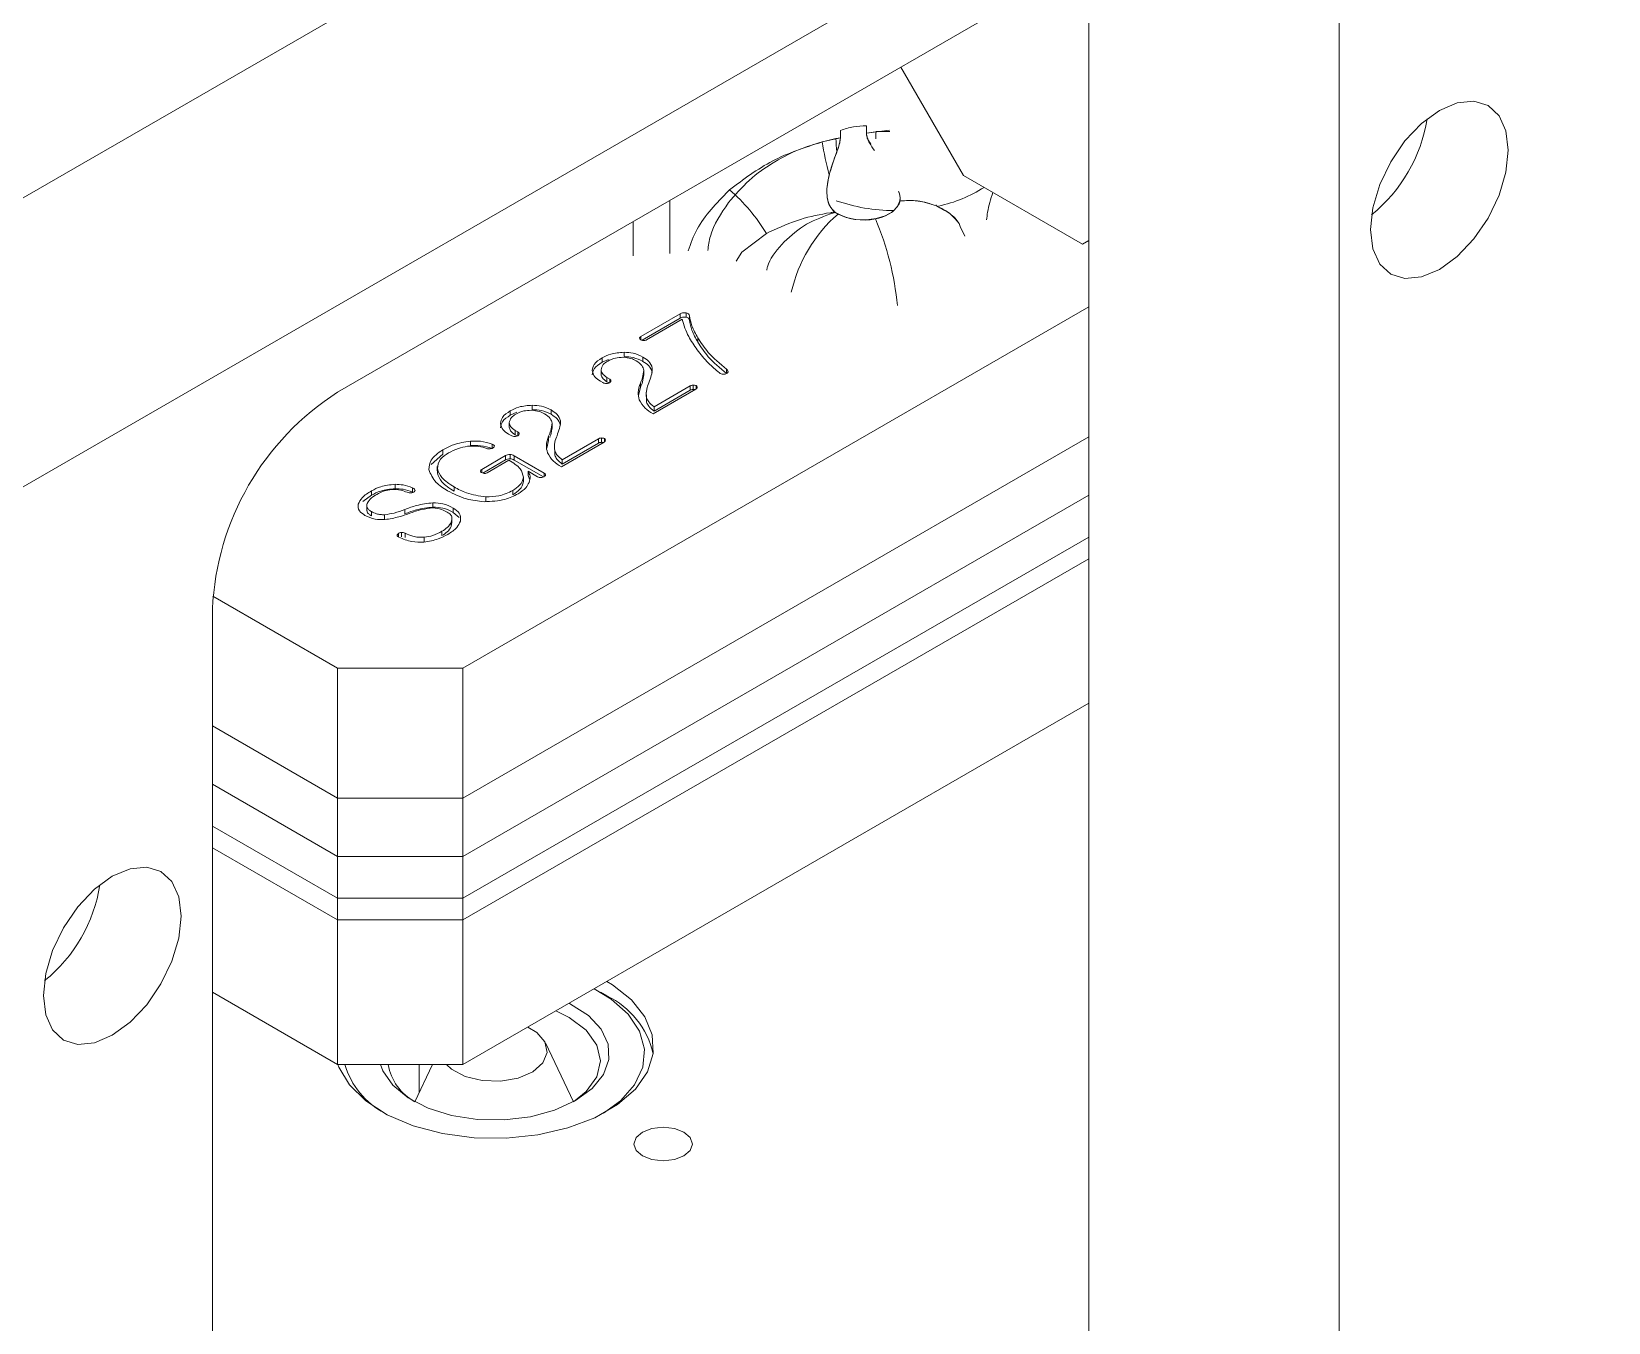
# Model space of a CAD drawing. Header units: millimetres. Extents: x 169 to 14583, y -399 to 10804.
# Drawn here: x 3644.2 to 3733.3, y 7692.8 to 7765.7 of the extents above; entities that cross this region are included whole.
import ezdxf

# ---------------------------------------------------------------- set-up
doc = ezdxf.new("R2010")
doc.units = ezdxf.units.MM
doc.header["$LTSCALE"] = 35

msp = doc.modelspace()

# ---------------------------------------------------------------- linework, layer by layer
at = {"color": 7, "linetype": 'Continuous', "lineweight": 18}
for p, q in [((3719.135, 7799.826), (3643.474, 7756.148)), ((3733.28, 7791.661), (3643.474, 7739.817)), ((3711.003, 7773.897), (3661.506, 7745.322)), ((3703.932, 7753.89), (3703.932, 7769.815)), ((3703.932, 7661.212), (3703.932, 7769.815)), ((3718.074, 7653.048), (3718.074, 7769.813)), ((3693.323, 7763.69), (3696.861, 7757.563)), ((3689.899, 7759.696), (3689.899, 7760.109)), ((3689.899, 7760.109), (3689.899, 7759.697)), ((3691.373, 7760.373), (3691.373, 7759.959)), ((3691.373, 7760.373), (3691.373, 7759.961)), ((3692.673, 7760.116), (3691.373, 7759.959)), ((3689.899, 7759.696), (3688.871, 7759.465)), ((3689.565, 7759.63), (3689.643, 7759.647)), ((3689.643, 7759.647), (3689.899, 7759.697)), ((3691.373, 7759.961), (3691.877, 7760.038)), ((3691.877, 7760.038), (3691.917, 7760.043)), ((3691.917, 7760.043), (3692.688, 7760.053)), ((3689.221, 7757.389), (3689.27, 7757.605)), ((3696.861, 7757.563), (3703.578, 7753.685)), ((3683.583, 7756.7), (3683.641, 7756.751)), ((3689.137, 7756.651), (3689.137, 7756.639)), ((3680.276, 7756.158), (3680.276, 7753.153)), ((3693.271, 7756.252), (3693.271, 7756.265)), ((3695.332, 7755.84), (3695.3, 7755.911)), ((3678.201, 7754.961), (3678.201, 7753.016)), ((3689.627, 7755.474), (3689.333, 7755.393)), ((3689.768, 7755.386), (3689.594, 7755.499)), ((3685.718, 7754.289), (3684.329, 7753.226)), ((3685.718, 7754.289), (3685.901, 7754.387)), ((3696.934, 7754.136), (3696.68, 7754.637)), ((3696.753, 7754.47), (3696.689, 7754.628)), ((3703.578, 7753.685), (3703.932, 7753.89)), ((3703.932, 7753.889), (3703.578, 7753.685)), ((3684.329, 7753.226), (3684.006, 7752.73)), ((3668.577, 7729.735), (3703.932, 7750.145)), ((3680.86, 7749.751), (3678.633, 7748.466)), ((3680.86, 7749.506), (3678.697, 7748.258)), ((3678.952, 7748.284), (3680.961, 7749.444)), ((3680.86, 7749.506), (3680.86, 7749.751)), ((3681.185, 7749.558), (3681.185, 7749.803)), ((3681.373, 7749.394), (3681.373, 7749.639)), ((3678.633, 7748.285), (3678.633, 7748.466)), ((3681.855, 7748.142), (3681.855, 7748.387)), ((3676.438, 7747.015), (3676.438, 7747.26)), ((3676.81, 7747.176), (3676.438, 7747.015)), ((3677.681, 7747.33), (3677.681, 7747.575)), ((3678.742, 7747.062), (3678.742, 7747.307)), ((3676.342, 7745.945), (3676.483, 7745.864)), ((3676.384, 7746.339), (3676.384, 7746.584)), ((3676.872, 7746.066), (3676.716, 7746.157)), ((3676.716, 7745.912), (3676.716, 7746.157)), ((3676.833, 7745.844), (3676.716, 7745.912)), ((3676.872, 7745.865), (3676.872, 7746.066)), ((3678.603, 7745.579), (3678.603, 7745.824)), ((3678.797, 7746.257), (3678.797, 7746.502)), ((3679.078, 7745.854), (3679.11, 7745.962)), ((3683.473, 7746.378), (3683.473, 7746.622)), ((3678.603, 7745.579), (3678.497, 7745.149)), ((3678.929, 7745.319), (3678.929, 7745.074)), ((3678.946, 7744.763), (3678.946, 7745.008)), ((3679.322, 7744.103), (3681.735, 7745.496)), ((3681.418, 7745.679), (3679.375, 7744.499)), ((3681.418, 7745.434), (3679.375, 7744.254)), ((3681.418, 7745.434), (3681.418, 7745.679)), ((3681.588, 7745.479), (3681.588, 7745.724)), ((3681.754, 7745.512), (3681.754, 7745.69)), ((3671.257, 7744.024), (3671.257, 7744.269)), ((3671.629, 7744.185), (3671.257, 7744.024)), ((3672.499, 7744.339), (3672.499, 7744.584)), ((3673.56, 7744.071), (3673.56, 7744.316)), ((3679.375, 7744.254), (3679.375, 7744.499)), ((3671.202, 7743.348), (3671.202, 7743.593)), ((3671.691, 7743.075), (3671.534, 7743.165)), ((3671.534, 7742.92), (3671.534, 7743.165)), ((3673.615, 7743.266), (3673.615, 7743.511)), ((3668.577, 7722.386), (3703.932, 7742.796)), ((3669, 7742.313), (3669, 7742.558)), ((3670.235, 7742.144), (3670.235, 7742.389)), ((3671.161, 7742.954), (3671.302, 7742.873)), ((3671.652, 7742.853), (3671.534, 7742.92)), ((3671.691, 7742.874), (3671.691, 7743.075)), ((3673.421, 7742.588), (3673.316, 7742.158)), ((3673.421, 7742.588), (3673.421, 7742.833)), ((3673.748, 7742.328), (3673.748, 7742.083)), ((3673.896, 7742.863), (3673.929, 7742.971)), ((3674.141, 7741.111), (3676.554, 7742.504)), ((3676.237, 7742.688), (3674.194, 7741.508)), ((3676.237, 7742.443), (3674.194, 7741.263)), ((3676.237, 7742.443), (3676.237, 7742.688)), ((3676.407, 7742.488), (3676.407, 7742.733)), ((3676.573, 7742.521), (3676.573, 7742.698)), ((3667.441, 7741.821), (3666.787, 7741.24)), ((3667.441, 7741.821), (3667.441, 7742.066)), ((3670.994, 7741.737), (3669.646, 7740.958)), ((3670.994, 7741.492), (3669.708, 7740.749)), ((3669.959, 7740.773), (3671.18, 7741.478)), ((3670.994, 7741.492), (3670.994, 7741.737)), ((3671.256, 7741.555), (3671.256, 7741.8)), ((3673.173, 7740.754), (3671.484, 7741.729)), ((3671.484, 7741.484), (3671.484, 7741.729)), ((3673.132, 7740.533), (3671.484, 7741.484)), ((3673.764, 7741.772), (3673.764, 7742.017)), ((3674.194, 7741.263), (3674.194, 7741.508)), ((3667.133, 7741.123), (3667.133, 7740.878)), ((3667.136, 7740.748), (3667.136, 7740.993)), ((3667.136, 7740.748), (3667.178, 7740.873)), ((3669.646, 7740.776), (3669.646, 7740.958)), ((3672.001, 7740.269), (3672.001, 7740.514)), ((3672.264, 7740.852), (3672.799, 7740.543)), ((3672.264, 7740.607), (3672.264, 7740.852)), ((3672.343, 7740.402), (3672.264, 7740.607)), ((3673.173, 7740.556), (3673.173, 7740.754)), ((3663.42, 7739.5), (3663.42, 7739.745)), ((3664.747, 7739.874), (3664.747, 7740.119)), ((3665.733, 7739.677), (3665.733, 7739.922)), ((3665.763, 7739.66), (3665.733, 7739.677)), ((3665.871, 7739.756), (3665.871, 7739.802)), ((3668.087, 7739.722), (3668.087, 7739.967)), ((3671.396, 7739.526), (3671.396, 7739.771)), ((3663.42, 7739.5), (3662.936, 7739.146)), ((3663.152, 7738.867), (3663.152, 7738.622)), ((3665.309, 7738.454), (3665.309, 7738.699)), ((3666.889, 7738.829), (3666.889, 7739.074)), ((3668.033, 7738.532), (3668.033, 7738.777)), ((3668.577, 7719.096), (3703.932, 7739.506)), ((3669.87, 7739.164), (3669.87, 7739.409)), ((3663.41, 7738.332), (3663.41, 7738.577)), ((3664.157, 7738.155), (3664.157, 7738.4)), ((3667.92, 7737.733), (3667.92, 7737.978)), ((3667.954, 7737.968), (3667.92, 7737.733)), ((3667.964, 7737.967), (3667.964, 7738.212)), ((3668.371, 7738.239), (3668.033, 7738.532)), ((3664.934, 7737.149), (3664.934, 7737.34)), ((3665.104, 7737.149), (3665.104, 7737.394)), ((3665.321, 7737.106), (3665.321, 7737.351)), ((3666.391, 7736.881), (3666.391, 7737.126)), ((3667.398, 7737.218), (3667.398, 7737.463)), ((3668.577, 7716.728), (3703.932, 7737.138)), ((3668.577, 7715.503), (3703.932, 7735.913)), ((3654.461, 7733.802), (3661.506, 7729.735)), ((3654.435, 7733.075), (3654.435, 7616.31)), ((3661.506, 7729.735), (3668.577, 7729.735)), ((3661.506, 7707.337), (3661.506, 7729.735)), ((3668.577, 7729.735), (3668.577, 7707.337)), ((3668.577, 7707.337), (3703.932, 7727.748)), ((3654.435, 7726.468), (3661.506, 7722.386)), ((3654.435, 7723.178), (3661.506, 7719.096)), ((3661.506, 7722.386), (3668.577, 7722.386)), ((3661.506, 7707.337), (3661.506, 7722.386)), ((3668.577, 7722.386), (3668.577, 7707.337)), ((3654.435, 7720.81), (3661.506, 7716.728)), ((3654.435, 7719.585), (3661.506, 7715.503)), ((3668.577, 7719.096), (3661.506, 7719.096)), ((3661.506, 7719.096), (3661.506, 7707.337)), ((3668.577, 7707.337), (3668.577, 7719.096)), ((3661.506, 7716.728), (3668.577, 7716.728)), ((3661.506, 7707.337), (3661.506, 7716.728)), ((3668.577, 7716.728), (3668.577, 7707.337)), ((3661.506, 7715.503), (3661.506, 7707.337)), ((3668.577, 7715.503), (3661.506, 7715.503)), ((3668.577, 7707.337), (3668.577, 7715.503)), ((3654.435, 7711.419), (3661.506, 7707.337)), ((3676.709, 7711.215), (3676.356, 7711.419)), ((3676.709, 7711.215), (3676.356, 7711.419)), ((3676.709, 7711.215), (3676.356, 7711.419)), ((3674.825, 7705.238), (3673.237, 7708.572)), ((3668.577, 7707.337), (3661.506, 7707.337)), ((3666.864, 7707.337), (3665.864, 7705.238)), ((3666.102, 7707.337), (3666.102, 7705.738))]:
    msp.add_line(p, q, dxfattribs=at)
at = {"color": 7, "linetype": 'Continuous', "lineweight": 18, "flags": 128}
for points in [[(3719.842, 7754.503), (3719.974, 7753.417), (3720.363, 7752.558), (3720.981, 7751.985), (3721.786, 7751.736), (3722.724, 7751.829), (3723.731, 7752.257), (3724.738, 7752.991), (3725.676, 7753.981), (3726.481, 7755.16), (3727.099, 7756.447), (3727.488, 7757.754), (3727.62, 7758.993), (3727.488, 7760.079), (3727.099, 7760.938), (3726.481, 7761.511), (3725.676, 7761.76), (3724.738, 7761.667), (3723.731, 7761.239), (3722.724, 7760.505), (3721.786, 7759.515), (3720.981, 7758.336), (3720.363, 7757.049), (3719.974, 7755.742), (3719.842, 7754.503)], [(3693.261, 7756.126), (3693.124, 7755.803), (3692.837, 7755.514), (3692.424, 7755.282), (3691.916, 7755.125), (3691.352, 7755.055), (3690.777, 7755.077), (3690.235, 7755.191), (3689.768, 7755.386)], [(3644.889, 7711.233), (3645.021, 7710.148), (3645.41, 7709.289), (3646.028, 7708.715), (3646.833, 7708.467), (3647.771, 7708.56), (3648.778, 7708.988), (3649.784, 7709.722), (3650.722, 7710.712), (3651.528, 7711.891), (3652.146, 7713.177), (3652.534, 7714.485), (3652.667, 7715.724), (3652.534, 7716.81), (3652.146, 7717.668), (3651.528, 7718.242), (3650.722, 7718.49), (3649.784, 7718.398), (3648.778, 7717.97), (3647.771, 7717.235), (3646.833, 7716.245), (3646.028, 7715.067), (3645.41, 7713.78), (3645.021, 7712.472), (3644.889, 7711.233)], [(3661.52, 7707.337), (3661.577, 7707.183), (3662.166, 7706.189), (3663.09, 7705.283), (3664.311, 7704.503), (3665.779, 7703.88), (3667.433, 7703.442), (3669.207, 7703.204), (3671.028, 7703.177), (3672.82, 7703.363), (3674.511, 7703.753), (3676.032, 7704.331), (3677.32, 7705.075), (3678.322, 7705.952), (3678.997, 7706.929), (3679.318, 7707.963), (3679.272, 7709.014), (3678.861, 7710.038), (3678.1, 7710.994), (3677.023, 7711.841), (3676.708, 7712.032)], [(3661.52, 7707.337), (3661.577, 7707.183), (3662.166, 7706.189), (3663.09, 7705.283), (3664.311, 7704.503), (3665.779, 7703.88), (3667.433, 7703.442), (3669.207, 7703.204), (3671.028, 7703.177), (3672.82, 7703.363), (3674.511, 7703.753), (3676.032, 7704.331), (3677.32, 7705.075), (3678.322, 7705.952), (3678.997, 7706.929), (3679.318, 7707.963), (3679.272, 7709.014), (3678.861, 7710.038), (3678.1, 7710.994), (3677.023, 7711.841), (3676.708, 7712.032)], [(3661.52, 7707.337), (3661.577, 7707.183), (3662.166, 7706.189), (3663.09, 7705.283), (3664.311, 7704.503), (3665.779, 7703.88), (3667.433, 7703.442), (3669.207, 7703.204), (3671.028, 7703.177), (3672.82, 7703.363), (3674.511, 7703.753), (3676.032, 7704.331), (3677.32, 7705.075), (3678.322, 7705.952), (3678.997, 7706.929), (3679.318, 7707.963), (3679.272, 7709.014), (3678.861, 7710.038), (3678.1, 7710.994), (3677.023, 7711.841), (3676.708, 7712.032)], [(3676.528, 7704.583), (3677.473, 7705.277), (3678.28, 7706.191), (3678.74, 7707.182), (3678.833, 7708.206), (3678.555, 7709.22), (3677.918, 7710.177), (3676.95, 7711.038), (3675.991, 7711.617)], [(3676.528, 7704.583), (3677.473, 7705.277), (3678.28, 7706.191), (3678.74, 7707.182), (3678.833, 7708.206), (3678.555, 7709.22), (3677.918, 7710.177), (3676.95, 7711.038), (3675.991, 7711.617)], [(3676.528, 7704.583), (3677.473, 7705.277), (3678.28, 7706.191), (3678.74, 7707.182), (3678.833, 7708.206), (3678.555, 7709.22), (3677.918, 7710.177), (3676.95, 7711.038), (3675.991, 7711.617)], [(3674.941, 7705.296), (3675.877, 7705.98), (3676.514, 7706.769), (3676.82, 7707.623), (3676.776, 7708.493), (3676.385, 7709.335), (3675.669, 7710.102), (3674.666, 7710.753), (3674.573, 7710.799), (3674.666, 7710.753), (3675.669, 7710.102), (3676.385, 7709.335), (3676.776, 7708.493), (3676.82, 7707.623), (3676.514, 7706.769), (3675.877, 7705.98), (3674.941, 7705.296), (3673.757, 7704.756), (3672.389, 7704.388), (3670.911, 7704.212), (3669.402, 7704.237), (3667.945, 7704.462), (3666.616, 7704.876), (3665.489, 7705.455), (3664.623, 7706.169), (3664.066, 7706.978), (3663.932, 7707.337)], [(3674.825, 7705.238), (3675.541, 7705.809), (3676.14, 7706.645), (3676.344, 7707.541), (3676.14, 7708.438), (3675.541, 7709.273), (3674.587, 7709.991), (3673.82, 7710.365)], [(3674.825, 7705.238), (3675.541, 7705.809), (3676.14, 7706.645), (3676.344, 7707.541), (3676.14, 7708.438), (3675.541, 7709.273), (3674.587, 7709.991), (3673.82, 7710.365)], [(3674.825, 7705.238), (3675.541, 7705.809), (3676.14, 7706.645), (3676.344, 7707.541), (3676.14, 7708.438), (3675.541, 7709.273), (3674.587, 7709.991), (3673.82, 7710.365)], [(3674.573, 7710.799), (3674.666, 7710.753), (3675.669, 7710.102), (3676.385, 7709.335), (3676.776, 7708.493), (3676.82, 7707.623), (3676.514, 7706.769), (3675.877, 7705.98), (3674.941, 7705.296)], [(3667.662, 7707.337), (3667.943, 7707.075), (3668.702, 7706.664), (3669.66, 7706.427), (3670.7, 7706.393), (3671.697, 7706.567), (3672.532, 7706.928), (3673.102, 7707.431), (3673.34, 7708.017), (3673.216, 7708.614), (3672.746, 7709.151), (3672.243, 7709.454)], [(3674.941, 7705.296), (3673.757, 7704.756), (3672.389, 7704.388), (3670.911, 7704.212), (3669.402, 7704.237), (3667.945, 7704.462), (3666.616, 7704.876), (3665.489, 7705.455), (3664.623, 7706.169), (3664.066, 7706.978), (3663.932, 7707.337)], [(3674.941, 7705.296), (3673.757, 7704.756), (3672.389, 7704.388), (3670.911, 7704.212), (3669.402, 7704.237), (3667.945, 7704.462), (3666.616, 7704.876), (3665.489, 7705.455), (3664.623, 7706.169), (3664.066, 7706.978), (3663.932, 7707.337)], [(3681.057, 7702.174), (3680.522, 7701.967), (3679.89, 7701.895), (3679.259, 7701.967), (3678.724, 7702.174), (3678.366, 7702.483), (3678.24, 7702.847), (3678.366, 7703.212), (3678.724, 7703.521), (3679.259, 7703.727), (3679.89, 7703.8), (3680.522, 7703.727), (3681.057, 7703.521), (3681.415, 7703.212), (3681.54, 7702.847), (3681.415, 7702.483), (3681.057, 7702.174)], [(3681.057, 7702.174), (3680.522, 7701.967), (3679.89, 7701.895), (3679.259, 7701.967), (3678.724, 7702.174), (3678.366, 7702.483), (3678.24, 7702.847), (3678.366, 7703.212), (3678.724, 7703.521), (3679.259, 7703.727), (3679.89, 7703.8), (3680.522, 7703.727), (3681.057, 7703.521), (3681.415, 7703.212), (3681.54, 7702.847), (3681.415, 7702.483), (3681.057, 7702.174)], [(3681.057, 7702.174), (3680.522, 7701.967), (3679.89, 7701.895), (3679.259, 7701.967), (3678.724, 7702.174), (3678.366, 7702.483), (3678.24, 7702.847), (3678.366, 7703.212), (3678.724, 7703.521), (3679.259, 7703.727), (3679.89, 7703.8), (3680.522, 7703.727), (3681.057, 7703.521), (3681.415, 7703.212), (3681.54, 7702.847), (3681.415, 7702.483), (3681.057, 7702.174)]]:
    msp.add_lwpolyline(points, dxfattribs=at)
at = {"color": 7, "linetype": 'Continuous', "lineweight": 18}
for centre, radius, start, end in [((3714.439, 7762.112), 8.698, 308.93752, 351.06786), ((3705.692, 7762.099), 17.026, 188.89782, 195.30312), ((3699.566, 7760.149), 9.935, 182.89608, 187.13646), ((3698.499, 7759.539), 6.601, 175.61314, 179.10896), ((3676.91, 7748.964), 10.293, 31.15569, 49.16058), ((3693.881, 7763.306), 7.631, 281.84078, 302.83655), ((3692.987, 7765.752), 10.172, 250.91088, 269.62999), ((3691.67, 7756.939), 1.834, 276.53926, 325.83086), ((3692.504, 7756.261), 0.769, 332.76553, 349.9139), ((3695.193, 7749.146), 8.269, 130.99994, 167.222), ((3691.206, 7758.156), 3.113, 239.53039, 282.49413), ((3676.521, 7748.623), 16.674, 5.46168, 22.92062), ((3669.787, 7732.376), 15.368, 122.60548, 177.39452), ((3639.486, 7718.843), 8.698, 308.93752, 351.06786), ((3674.686, 7706.925), 4.743, 12.47418, 64.74263), ((3666.362, 7708.677), 4.648, 196.74762, 241.74376), ((3667.305, 7707.865), 2.997, 190.14568, 241.25812)]:
    msp.add_arc(centre, radius, start, end, dxfattribs=at)
for points, knots in [([(3689.899, 7760.109), (3690.145, 7760.188), (3690.638, 7760.346), (3691.128, 7760.364), (3691.373, 7760.373)], [0, 0, 0, 0, 0.500011, 1, 1, 1, 1]), ([(3683.582, 7756.032), (3683.952, 7756.465), (3684.693, 7757.33), (3686.157, 7758.372), (3687.805, 7759.186), (3688.971, 7759.481), (3689.565, 7759.631)], [0, 0, 0, 0, 0.250323, 0.500486, 0.745558, 1, 1, 1, 1]), ([(3688.871, 7759.465), (3687.912, 7759.153), (3685.996, 7758.529), (3684.425, 7757.343), (3683.641, 7756.751)], [0, 0, 0, 0, 0.500731, 1, 1, 1, 1]), ([(3689.27, 7757.605), (3689.38, 7757.97), (3689.545, 7758.516), (3689.833, 7759.211), (3689.877, 7759.536), (3689.899, 7759.696)], [0, 0, 0, 0, 0.504189, 0.755917, 1, 1, 1, 1]), ([(3689.899, 7759.697), (3689.885, 7759.572), (3689.858, 7759.319), (3689.758, 7759.05), (3689.707, 7758.914)], [0, 0, 0, 0, 0.4970956, 1, 1, 1, 1]), ([(3691.373, 7759.961), (3691.383, 7759.866), (3691.405, 7759.677), (3691.566, 7759.348), (3691.729, 7759.114), (3691.83, 7758.968)], [0, 0, 0, 0, 0.273998, 0.549705, 1, 1, 1, 1]), ([(3691.373, 7759.959), (3691.379, 7759.882), (3691.395, 7759.673), (3691.527, 7759.475), (3691.611, 7759.351)], [0, 0, 0, 0, 0.368748, 1, 1, 1, 1]), ([(3689.707, 7758.914), (3689.599, 7758.629), (3689.369, 7758.023), (3689.164, 7757.217), (3689.124, 7756.569), (3689.178, 7756.122), (3689.33, 7755.73), (3689.528, 7755.559), (3689.627, 7755.474)], [0, 0, 0, 0, 0.234232, 0.497412, 0.625935, 0.747013, 0.872428, 1, 1, 1, 1]), ([(3689.594, 7755.499), (3689.487, 7755.604), (3689.273, 7755.813), (3689.143, 7756.288), (3689.124, 7756.822), (3689.187, 7757.192), (3689.221, 7757.389)], [0, 0, 0, 0, 0.249248, 0.498564, 0.733404, 1, 1, 1, 1]), ([(3681.302, 7753.306), (3681.449, 7753.72), (3681.886, 7754.957), (3682.905, 7756.004), (3683.583, 7756.7)], [0, 0, 0, 0, 0.334396, 1, 1, 1, 1]), ([(3693.179, 7756.679), (3693.2, 7756.624), (3693.284, 7756.408), (3693.271, 7756.247), (3693.261, 7756.126)], [0, 0, 0, 0, 0.250691, 1, 1, 1, 1]), ([(3693.19, 7756.671), (3693.219, 7756.576), (3693.281, 7756.371), (3693.268, 7756.211), (3693.261, 7756.126)], [0, 0, 0, 0, 0.465019, 1, 1, 1, 1]), ([(3698.161, 7755.05), (3698.175, 7755.198), (3698.218, 7755.684), (3698.393, 7756.23), (3698.514, 7756.609)], [0, 0, 0, 0, 0.304196, 1, 1, 1, 1]), ([(3682.41, 7753.33), (3682.445, 7753.602), (3682.566, 7754.543), (3683.16, 7755.414), (3683.582, 7756.032)], [0, 0, 0, 0, 0.2894498, 1, 1, 1, 1]), ([(3693.261, 7756.126), (3693.597, 7756.143), (3694.34, 7756.183), (3694.981, 7755.961), (3695.332, 7755.84)], [0, 0, 0, 0, 0.4520567, 1, 1, 1, 1]), ([(3695.332, 7755.84), (3694.992, 7755.958), (3694.353, 7756.181), (3693.609, 7756.144), (3693.261, 7756.126)], [0, 0, 0, 0, 0.530955, 1, 1, 1, 1]), ([(3696.689, 7754.628), (3696.661, 7754.701), (3696.542, 7755.022), (3696.115, 7755.431), (3695.593, 7755.703), (3695.332, 7755.84)], [0, 0, 0, 0, 0.129106, 0.563495, 1, 1, 1, 1]), ([(3696.574, 7754.886), (3696.419, 7755.077), (3696.109, 7755.459), (3695.591, 7755.713), (3695.332, 7755.84)], [0, 0, 0, 0, 0.500753, 1, 1, 1, 1]), ([(3685.901, 7754.387), (3686.473, 7754.64), (3687.553, 7755.116), (3688.826, 7755.384), (3689.477, 7755.483), (3689.563, 7755.495), (3689.586, 7755.498), (3689.593, 7755.499), (3689.594, 7755.499)], [0, 0, 0, 0, 0.495277, 0.934002, 0.982068, 0.994801, 0.999406, 1, 1, 1, 1]), ([(3689.332, 7755.393), (3688.804, 7755.191), (3687.749, 7754.786), (3686.975, 7754.042), (3686.588, 7753.671)], [0, 0, 0, 0, 0.500686, 1, 1, 1, 1]), ([(3686.588, 7753.671), (3686.242, 7753.263), (3685.85, 7752.801), (3685.755, 7752.281), (3685.744, 7752.219)], [0, 0, 0, 0, 0.8810091, 1, 1, 1, 1]), ([(3681.185, 7749.803), (3681.153, 7749.808), (3681.088, 7749.818), (3680.967, 7749.803), (3680.9, 7749.771), (3680.86, 7749.751)], [0, 0, 0, 0, 0.280148, 0.561193, 1, 1, 1, 1]), ([(3681.185, 7749.558), (3681.153, 7749.563), (3681.088, 7749.573), (3680.967, 7749.558), (3680.9, 7749.526), (3680.86, 7749.506)], [0, 0, 0, 0, 0.280148, 0.561193, 1, 1, 1, 1]), ([(3680.961, 7749.444), (3681.063, 7749.112), (3681.244, 7748.518), (3681.639, 7747.961), (3681.813, 7747.716)], [0, 0, 0, 0, 0.559702, 1, 1, 1, 1]), ([(3681.373, 7749.639), (3681.362, 7749.68), (3681.343, 7749.753), (3681.233, 7749.788), (3681.185, 7749.803)], [0, 0, 0, 0, 0.5600824, 1, 1, 1, 1]), ([(3681.373, 7749.394), (3681.362, 7749.435), (3681.343, 7749.508), (3681.233, 7749.543), (3681.185, 7749.558)], [0, 0, 0, 0, 0.5600824, 1, 1, 1, 1]), ([(3681.855, 7748.387), (3681.724, 7748.616), (3681.49, 7749.024), (3681.409, 7749.451), (3681.373, 7749.639)], [0, 0, 0, 0, 0.560182, 1, 1, 1, 1]), ([(3681.855, 7748.142), (3681.724, 7748.371), (3681.49, 7748.779), (3681.409, 7749.207), (3681.373, 7749.394)], [0, 0, 0, 0, 0.560182, 1, 1, 1, 1]), ([(3678.633, 7748.466), (3678.611, 7748.452), (3678.566, 7748.423), (3678.546, 7748.367), (3678.579, 7748.319), (3678.615, 7748.297), (3678.632, 7748.285)], [0, 0, 0, 0, 0.2806, 0.558344, 0.778885, 1, 1, 1, 1]), ([(3678.632, 7748.285), (3678.658, 7748.272), (3678.709, 7748.246), (3678.808, 7748.234), (3678.892, 7748.253), (3678.932, 7748.274), (3678.952, 7748.284)], [0, 0, 0, 0, 0.280738, 0.55908, 0.779043, 1, 1, 1, 1]), ([(3681.813, 7747.716), (3682.01, 7747.461), (3682.361, 7747.005), (3682.85, 7746.594), (3683.065, 7746.413)], [0, 0, 0, 0, 0.560103, 1, 1, 1, 1]), ([(3683.473, 7746.622), (3683.101, 7746.931), (3682.436, 7747.482), (3682.033, 7748.11), (3681.855, 7748.387)], [0, 0, 0, 0, 0.559786, 1, 1, 1, 1]), ([(3683.473, 7746.378), (3683.101, 7746.686), (3682.436, 7747.237), (3682.033, 7747.865), (3681.855, 7748.142)], [0, 0, 0, 0, 0.559786, 1, 1, 1, 1]), ([(3676.438, 7747.26), (3676.264, 7747.144), (3675.953, 7746.936), (3675.906, 7746.665), (3675.886, 7746.546)], [0, 0, 0, 0, 0.560023, 1, 1, 1, 1]), ([(3676.438, 7747.015), (3676.264, 7746.899), (3675.953, 7746.691), (3675.906, 7746.42), (3675.886, 7746.301)], [0, 0, 0, 0, 0.560023, 1, 1, 1, 1]), ([(3676.384, 7746.584), (3676.405, 7746.688), (3676.443, 7746.876), (3676.66, 7747.015), (3676.756, 7747.077)], [0, 0, 0, 0, 0.558166, 1, 1, 1, 1]), ([(3677.681, 7747.575), (3677.417, 7747.556), (3676.945, 7747.522), (3676.594, 7747.34), (3676.438, 7747.26)], [0, 0, 0, 0, 0.558388, 1, 1, 1, 1]), ([(3676.756, 7747.077), (3676.896, 7747.146), (3677.148, 7747.271), (3677.475, 7747.286), (3677.619, 7747.292)], [0, 0, 0, 0, 0.559929, 1, 1, 1, 1]), ([(3677.619, 7747.292), (3677.777, 7747.278), (3678.06, 7747.252), (3678.273, 7747.144), (3678.367, 7747.096)], [0, 0, 0, 0, 0.558787, 1, 1, 1, 1]), ([(3678.742, 7747.307), (3678.568, 7747.391), (3678.257, 7747.54), (3677.857, 7747.564), (3677.681, 7747.575)], [0, 0, 0, 0, 0.559528, 1, 1, 1, 1]), ([(3678.742, 7747.062), (3678.568, 7747.146), (3678.257, 7747.295), (3677.857, 7747.319), (3677.681, 7747.33)], [0, 0, 0, 0, 0.559528, 1, 1, 1, 1]), ([(3678.367, 7747.096), (3678.495, 7747.008), (3678.723, 7746.853), (3678.774, 7746.652), (3678.796, 7746.564)], [0, 0, 0, 0, 0.5597, 1, 1, 1, 1]), ([(3679.278, 7746.685), (3679.231, 7746.817), (3679.145, 7747.052), (3678.865, 7747.229), (3678.742, 7747.307)], [0, 0, 0, 0, 0.558534, 1, 1, 1, 1]), ([(3679.278, 7746.44), (3679.231, 7746.572), (3679.145, 7746.807), (3678.865, 7746.984), (3678.742, 7747.062)], [0, 0, 0, 0, 0.558534, 1, 1, 1, 1]), ([(3675.886, 7746.546), (3675.915, 7746.419), (3675.968, 7746.192), (3676.228, 7746.02), (3676.342, 7745.945)], [0, 0, 0, 0, 0.558886, 1, 1, 1, 1]), ([(3676.716, 7746.157), (3676.614, 7746.226), (3676.431, 7746.351), (3676.398, 7746.513), (3676.384, 7746.584)], [0, 0, 0, 0, 0.5596638, 1, 1, 1, 1]), ([(3676.716, 7745.912), (3676.614, 7745.982), (3676.431, 7746.106), (3676.398, 7746.268), (3676.384, 7746.339)], [0, 0, 0, 0, 0.5596638, 1, 1, 1, 1]), ([(3676.483, 7745.864), (3676.515, 7745.847), (3676.573, 7745.818), (3676.649, 7745.812), (3676.683, 7745.809)], [0, 0, 0, 0, 0.5600783, 1, 1, 1, 1]), ([(3676.683, 7745.809), (3676.72, 7745.813), (3676.787, 7745.819), (3676.838, 7745.844), (3676.86, 7745.856)], [0, 0, 0, 0, 0.558994, 1, 1, 1, 1]), ([(3676.86, 7745.856), (3676.885, 7745.872), (3676.93, 7745.902), (3676.938, 7745.941), (3676.942, 7745.958)], [0, 0, 0, 0, 0.559324, 1, 1, 1, 1]), ([(3676.942, 7745.958), (3676.941, 7745.981), (3676.938, 7746.022), (3676.892, 7746.053), (3676.872, 7746.066)], [0, 0, 0, 0, 0.5592006, 1, 1, 1, 1]), ([(3678.603, 7745.824), (3678.541, 7745.65), (3678.431, 7745.341), (3678.503, 7745.029), (3678.535, 7744.892)], [0, 0, 0, 0, 0.560205, 1, 1, 1, 1]), ([(3678.796, 7746.564), (3678.778, 7746.424), (3678.747, 7746.174), (3678.647, 7745.931), (3678.603, 7745.824)], [0, 0, 0, 0, 0.559584, 1, 1, 1, 1]), ([(3678.796, 7746.319), (3678.778, 7746.179), (3678.747, 7745.929), (3678.647, 7745.686), (3678.603, 7745.579)], [0, 0, 0, 0, 0.559584, 1, 1, 1, 1]), ([(3678.946, 7745.008), (3678.938, 7745.167), (3678.923, 7745.453), (3679.03, 7745.731), (3679.078, 7745.854)], [0, 0, 0, 0, 0.5592399, 1, 1, 1, 1]), ([(3679.11, 7745.962), (3679.162, 7746.095), (3679.256, 7746.334), (3679.272, 7746.578), (3679.278, 7746.685)], [0, 0, 0, 0, 0.560364, 1, 1, 1, 1]), ([(3683.065, 7746.413), (3683.096, 7746.392), (3683.15, 7746.354), (3683.232, 7746.341), (3683.268, 7746.335)], [0, 0, 0, 0, 0.559942, 1, 1, 1, 1]), ([(3683.268, 7746.335), (3683.308, 7746.336), (3683.38, 7746.336), (3683.437, 7746.36), (3683.463, 7746.371)], [0, 0, 0, 0, 0.5589578, 1, 1, 1, 1]), ([(3683.463, 7746.371), (3683.49, 7746.388), (3683.54, 7746.418), (3683.552, 7746.459), (3683.558, 7746.477)], [0, 0, 0, 0, 0.5591106, 1, 1, 1, 1]), ([(3683.558, 7746.477), (3683.554, 7746.507), (3683.546, 7746.559), (3683.495, 7746.603), (3683.473, 7746.622)], [0, 0, 0, 0, 0.558764, 1, 1, 1, 1]), ([(3679.375, 7744.499), (3679.263, 7744.585), (3679.062, 7744.739), (3678.981, 7744.926), (3678.946, 7745.008)], [0, 0, 0, 0, 0.560217, 1, 1, 1, 1]), ([(3681.588, 7745.724), (3681.552, 7745.721), (3681.488, 7745.714), (3681.44, 7745.689), (3681.418, 7745.679)], [0, 0, 0, 0, 0.5597, 1, 1, 1, 1]), ([(3681.588, 7745.479), (3681.552, 7745.476), (3681.488, 7745.469), (3681.44, 7745.444), (3681.418, 7745.434)], [0, 0, 0, 0, 0.5597, 1, 1, 1, 1]), ([(3681.754, 7745.69), (3681.727, 7745.702), (3681.678, 7745.724), (3681.616, 7745.724), (3681.588, 7745.724)], [0, 0, 0, 0, 0.559157, 1, 1, 1, 1]), ([(3681.688, 7745.468), (3681.681, 7745.471), (3681.652, 7745.482), (3681.616, 7745.481), (3681.588, 7745.479)], [0, 0, 0, 0, 0.2260733, 1, 1, 1, 1]), ([(3681.735, 7745.496), (3681.759, 7745.512), (3681.801, 7745.542), (3681.806, 7745.58), (3681.809, 7745.597)], [0, 0, 0, 0, 0.559242, 1, 1, 1, 1]), ([(3681.809, 7745.597), (3681.809, 7745.616), (3681.808, 7745.651), (3681.771, 7745.678), (3681.754, 7745.69)], [0, 0, 0, 0, 0.559792, 1, 1, 1, 1]), ([(3671.257, 7744.269), (3671.083, 7744.153), (3670.772, 7743.945), (3670.725, 7743.674), (3670.704, 7743.555)], [0, 0, 0, 0, 0.560023, 1, 1, 1, 1]), ([(3671.202, 7743.593), (3671.223, 7743.697), (3671.261, 7743.885), (3671.478, 7744.024), (3671.574, 7744.086)], [0, 0, 0, 0, 0.558166, 1, 1, 1, 1]), ([(3672.499, 7744.584), (3672.236, 7744.565), (3671.764, 7744.531), (3671.412, 7744.349), (3671.257, 7744.269)], [0, 0, 0, 0, 0.558388, 1, 1, 1, 1]), ([(3671.574, 7744.086), (3671.715, 7744.155), (3671.966, 7744.279), (3672.293, 7744.294), (3672.437, 7744.301)], [0, 0, 0, 0, 0.559929, 1, 1, 1, 1]), ([(3672.437, 7744.301), (3672.596, 7744.287), (3672.878, 7744.261), (3673.092, 7744.152), (3673.186, 7744.104)], [0, 0, 0, 0, 0.558787, 1, 1, 1, 1]), ([(3673.56, 7744.316), (3673.386, 7744.399), (3673.075, 7744.549), (3672.675, 7744.573), (3672.499, 7744.584)], [0, 0, 0, 0, 0.559528, 1, 1, 1, 1]), ([(3673.56, 7744.071), (3673.386, 7744.154), (3673.075, 7744.304), (3672.675, 7744.328), (3672.499, 7744.339)], [0, 0, 0, 0, 0.559528, 1, 1, 1, 1]), ([(3673.186, 7744.104), (3673.313, 7744.017), (3673.541, 7743.861), (3673.592, 7743.661), (3673.615, 7743.573)], [0, 0, 0, 0, 0.5597, 1, 1, 1, 1]), ([(3674.097, 7743.694), (3674.049, 7743.825), (3673.964, 7744.061), (3673.684, 7744.238), (3673.56, 7744.316)], [0, 0, 0, 0, 0.558534, 1, 1, 1, 1]), ([(3674.097, 7743.449), (3674.049, 7743.58), (3673.964, 7743.816), (3673.684, 7743.993), (3673.56, 7744.071)], [0, 0, 0, 0, 0.558534, 1, 1, 1, 1]), ([(3678.535, 7744.892), (3678.628, 7744.726), (3678.794, 7744.43), (3679.161, 7744.203), (3679.322, 7744.103)], [0, 0, 0, 0, 0.5592179, 1, 1, 1, 1]), ([(3679.375, 7744.254), (3679.263, 7744.341), (3679.062, 7744.494), (3678.981, 7744.681), (3678.946, 7744.763)], [0, 0, 0, 0, 0.560217, 1, 1, 1, 1]), ([(3671.257, 7744.024), (3671.083, 7743.908), (3670.772, 7743.7), (3670.725, 7743.429), (3670.704, 7743.31)], [0, 0, 0, 0, 0.560023, 1, 1, 1, 1]), ([(3670.704, 7743.555), (3670.734, 7743.428), (3670.787, 7743.201), (3671.047, 7743.029), (3671.161, 7742.954)], [0, 0, 0, 0, 0.558886, 1, 1, 1, 1]), ([(3671.534, 7743.165), (3671.432, 7743.235), (3671.249, 7743.36), (3671.217, 7743.522), (3671.202, 7743.593)], [0, 0, 0, 0, 0.559664, 1, 1, 1, 1]), ([(3671.534, 7742.92), (3671.432, 7742.99), (3671.249, 7743.115), (3671.217, 7743.277), (3671.202, 7743.348)], [0, 0, 0, 0, 0.559664, 1, 1, 1, 1]), ([(3673.615, 7743.573), (3673.597, 7743.433), (3673.566, 7743.183), (3673.465, 7742.94), (3673.421, 7742.833)], [0, 0, 0, 0, 0.559584, 1, 1, 1, 1]), ([(3673.615, 7743.328), (3673.599, 7743.188), (3673.578, 7742.994), (3673.503, 7742.806), (3673.483, 7742.754)], [0, 0, 0, 0, 0.723607, 1, 1, 1, 1]), ([(3673.929, 7742.971), (3673.981, 7743.104), (3674.075, 7743.343), (3674.09, 7743.587), (3674.097, 7743.694)], [0, 0, 0, 0, 0.560364, 1, 1, 1, 1]), ([(3669, 7742.558), (3668.671, 7742.506), (3668.081, 7742.413), (3667.637, 7742.172), (3667.441, 7742.066)], [0, 0, 0, 0, 0.5585, 1, 1, 1, 1]), ([(3667.766, 7741.887), (3667.943, 7741.983), (3668.26, 7742.153), (3668.668, 7742.232), (3668.847, 7742.267)], [0, 0, 0, 0, 0.560345, 1, 1, 1, 1]), ([(3668.847, 7742.267), (3669.061, 7742.278), (3669.444, 7742.298), (3669.777, 7742.19), (3669.924, 7742.142)], [0, 0, 0, 0, 0.558866, 1, 1, 1, 1]), ([(3670.235, 7742.389), (3670.017, 7742.454), (3669.627, 7742.57), (3669.192, 7742.561), (3669, 7742.558)], [0, 0, 0, 0, 0.55962, 1, 1, 1, 1]), ([(3670.235, 7742.144), (3670.017, 7742.209), (3669.627, 7742.325), (3669.192, 7742.316), (3669, 7742.313)], [0, 0, 0, 0, 0.55962, 1, 1, 1, 1]), ([(3670.356, 7742.287), (3670.343, 7742.31), (3670.32, 7742.351), (3670.261, 7742.378), (3670.235, 7742.389)], [0, 0, 0, 0, 0.558474, 1, 1, 1, 1]), ([(3670.289, 7742.184), (3670.313, 7742.201), (3670.356, 7742.231), (3670.356, 7742.27), (3670.356, 7742.287)], [0, 0, 0, 0, 0.55916, 1, 1, 1, 1]), ([(3671.302, 7742.873), (3671.334, 7742.856), (3671.392, 7742.826), (3671.468, 7742.821), (3671.501, 7742.818)], [0, 0, 0, 0, 0.560078, 1, 1, 1, 1]), ([(3671.501, 7742.818), (3671.539, 7742.822), (3671.606, 7742.828), (3671.657, 7742.853), (3671.679, 7742.864)], [0, 0, 0, 0, 0.5589941, 1, 1, 1, 1]), ([(3671.679, 7742.864), (3671.704, 7742.881), (3671.748, 7742.911), (3671.757, 7742.95), (3671.761, 7742.967)], [0, 0, 0, 0, 0.559324, 1, 1, 1, 1]), ([(3671.761, 7742.967), (3671.759, 7742.99), (3671.757, 7743.031), (3671.711, 7743.062), (3671.691, 7743.075)], [0, 0, 0, 0, 0.5592006, 1, 1, 1, 1]), ([(3673.421, 7742.833), (3673.36, 7742.659), (3673.25, 7742.35), (3673.322, 7742.038), (3673.354, 7741.901)], [0, 0, 0, 0, 0.560205, 1, 1, 1, 1]), ([(3673.764, 7742.017), (3673.756, 7742.176), (3673.742, 7742.462), (3673.849, 7742.74), (3673.896, 7742.863)], [0, 0, 0, 0, 0.5592399, 1, 1, 1, 1]), ([(3676.407, 7742.733), (3676.371, 7742.73), (3676.307, 7742.723), (3676.258, 7742.698), (3676.237, 7742.688)], [0, 0, 0, 0, 0.5597, 1, 1, 1, 1]), ([(3676.407, 7742.488), (3676.371, 7742.485), (3676.307, 7742.478), (3676.258, 7742.453), (3676.237, 7742.443)], [0, 0, 0, 0, 0.5597, 1, 1, 1, 1]), ([(3676.573, 7742.698), (3676.545, 7742.711), (3676.496, 7742.733), (3676.434, 7742.733), (3676.407, 7742.733)], [0, 0, 0, 0, 0.559157, 1, 1, 1, 1]), ([(3676.506, 7742.477), (3676.5, 7742.479), (3676.471, 7742.491), (3676.435, 7742.489), (3676.407, 7742.488)], [0, 0, 0, 0, 0.226073, 1, 1, 1, 1]), ([(3676.554, 7742.504), (3676.578, 7742.521), (3676.62, 7742.551), (3676.625, 7742.589), (3676.627, 7742.606)], [0, 0, 0, 0, 0.559242, 1, 1, 1, 1]), ([(3676.627, 7742.606), (3676.627, 7742.625), (3676.627, 7742.66), (3676.589, 7742.687), (3676.573, 7742.698)], [0, 0, 0, 0, 0.559792, 1, 1, 1, 1]), ([(3667.441, 7742.066), (3667.176, 7741.882), (3666.703, 7741.554), (3666.677, 7741.13), (3666.665, 7740.944)], [0, 0, 0, 0, 0.559553, 1, 1, 1, 1]), ([(3667.136, 7740.993), (3667.161, 7741.182), (3667.204, 7741.523), (3667.594, 7741.776), (3667.766, 7741.887)], [0, 0, 0, 0, 0.558123, 1, 1, 1, 1]), ([(3669.924, 7742.142), (3669.959, 7742.13), (3670.024, 7742.109), (3670.095, 7742.118), (3670.127, 7742.122)], [0, 0, 0, 0, 0.55876, 1, 1, 1, 1]), ([(3670.127, 7742.122), (3670.162, 7742.129), (3670.226, 7742.142), (3670.27, 7742.171), (3670.289, 7742.184)], [0, 0, 0, 0, 0.559699, 1, 1, 1, 1]), ([(3671.256, 7741.8), (3671.2, 7741.797), (3671.101, 7741.792), (3671.027, 7741.753), (3670.994, 7741.737)], [0, 0, 0, 0, 0.558378, 1, 1, 1, 1]), ([(3671.256, 7741.555), (3671.2, 7741.552), (3671.101, 7741.547), (3671.027, 7741.509), (3670.994, 7741.492)], [0, 0, 0, 0, 0.558378, 1, 1, 1, 1]), ([(3671.18, 7741.478), (3671.428, 7741.323), (3671.871, 7741.046), (3671.961, 7740.677), (3672.001, 7740.514)], [0, 0, 0, 0, 0.561021, 1, 1, 1, 1]), ([(3671.484, 7741.729), (3671.447, 7741.749), (3671.38, 7741.783), (3671.294, 7741.795), (3671.256, 7741.8)], [0, 0, 0, 0, 0.559916, 1, 1, 1, 1]), ([(3671.484, 7741.484), (3671.447, 7741.504), (3671.38, 7741.538), (3671.294, 7741.55), (3671.256, 7741.555)], [0, 0, 0, 0, 0.559916, 1, 1, 1, 1]), ([(3673.354, 7741.901), (3673.447, 7741.735), (3673.613, 7741.438), (3673.979, 7741.211), (3674.141, 7741.111)], [0, 0, 0, 0, 0.559218, 1, 1, 1, 1]), ([(3674.194, 7741.508), (3674.081, 7741.594), (3673.88, 7741.748), (3673.8, 7741.935), (3673.764, 7742.017)], [0, 0, 0, 0, 0.560217, 1, 1, 1, 1]), ([(3674.194, 7741.263), (3674.081, 7741.349), (3673.88, 7741.503), (3673.8, 7741.69), (3673.764, 7741.772)], [0, 0, 0, 0, 0.560217, 1, 1, 1, 1]), ([(3666.665, 7740.944), (3666.763, 7740.692), (3666.937, 7740.24), (3667.478, 7739.902), (3667.717, 7739.753)], [0, 0, 0, 0, 0.558398, 1, 1, 1, 1]), ([(3668.087, 7739.967), (3667.822, 7740.133), (3667.348, 7740.429), (3667.201, 7740.821), (3667.136, 7740.993)], [0, 0, 0, 0, 0.560673, 1, 1, 1, 1]), ([(3668.087, 7739.722), (3667.822, 7739.888), (3667.348, 7740.184), (3667.201, 7740.576), (3667.136, 7740.748)], [0, 0, 0, 0, 0.560673, 1, 1, 1, 1]), ([(3669.646, 7740.958), (3669.623, 7740.944), (3669.578, 7740.914), (3669.56, 7740.858), (3669.593, 7740.81), (3669.629, 7740.787), (3669.647, 7740.776)], [0, 0, 0, 0, 0.280617, 0.558842, 0.779057, 1, 1, 1, 1]), ([(3669.647, 7740.776), (3669.672, 7740.763), (3669.722, 7740.737), (3669.818, 7740.724), (3669.901, 7740.742), (3669.94, 7740.763), (3669.959, 7740.773)], [0, 0, 0, 0, 0.280795, 0.558625, 0.779031, 1, 1, 1, 1]), ([(3672.001, 7740.514), (3671.955, 7740.357), (3671.873, 7740.075), (3671.542, 7739.864), (3671.396, 7739.771)], [0, 0, 0, 0, 0.558407, 1, 1, 1, 1]), ([(3672.313, 7740.216), (3672.35, 7740.336), (3672.417, 7740.551), (3672.311, 7740.76), (3672.264, 7740.852)], [0, 0, 0, 0, 0.559324, 1, 1, 1, 1]), ([(3672.799, 7740.543), (3672.83, 7740.528), (3672.884, 7740.501), (3672.955, 7740.498), (3672.987, 7740.497)], [0, 0, 0, 0, 0.55939, 1, 1, 1, 1]), ([(3672.987, 7740.497), (3673.024, 7740.501), (3673.091, 7740.509), (3673.141, 7740.535), (3673.163, 7740.547)], [0, 0, 0, 0, 0.558998, 1, 1, 1, 1]), ([(3673.163, 7740.547), (3673.186, 7740.563), (3673.228, 7740.591), (3673.239, 7740.628), (3673.245, 7740.644)], [0, 0, 0, 0, 0.558239, 1, 1, 1, 1]), ([(3673.245, 7740.644), (3673.243, 7740.668), (3673.241, 7740.709), (3673.194, 7740.74), (3673.173, 7740.754)], [0, 0, 0, 0, 0.558493, 1, 1, 1, 1]), ([(3663.42, 7739.745), (3663.224, 7739.624), (3662.874, 7739.409), (3662.728, 7739.127), (3662.664, 7739.003)], [0, 0, 0, 0, 0.5605608, 1, 1, 1, 1]), ([(3664.747, 7740.119), (3664.465, 7740.089), (3663.959, 7740.035), (3663.586, 7739.834), (3663.42, 7739.745)], [0, 0, 0, 0, 0.557848, 1, 1, 1, 1]), ([(3664.747, 7739.874), (3664.465, 7739.844), (3663.959, 7739.79), (3663.586, 7739.589), (3663.42, 7739.5)], [0, 0, 0, 0, 0.557848, 1, 1, 1, 1]), ([(3663.718, 7739.55), (3663.854, 7739.624), (3664.096, 7739.755), (3664.415, 7739.806), (3664.555, 7739.828)], [0, 0, 0, 0, 0.560715, 1, 1, 1, 1]), ([(3664.555, 7739.828), (3664.734, 7739.823), (3665.054, 7739.814), (3665.318, 7739.712), (3665.435, 7739.666)], [0, 0, 0, 0, 0.55803, 1, 1, 1, 1]), ([(3665.733, 7739.922), (3665.563, 7739.984), (3665.26, 7740.095), (3664.904, 7740.112), (3664.747, 7740.119)], [0, 0, 0, 0, 0.560037, 1, 1, 1, 1]), ([(3665.733, 7739.677), (3665.563, 7739.739), (3665.26, 7739.85), (3664.904, 7739.867), (3664.747, 7739.874)], [0, 0, 0, 0, 0.560037, 1, 1, 1, 1]), ([(3665.435, 7739.666), (3665.471, 7739.653), (3665.535, 7739.629), (3665.611, 7739.631), (3665.644, 7739.632)], [0, 0, 0, 0, 0.560341, 1, 1, 1, 1]), ([(3665.644, 7739.632), (3665.683, 7739.638), (3665.751, 7739.648), (3665.8, 7739.677), (3665.822, 7739.69)], [0, 0, 0, 0, 0.5596898, 1, 1, 1, 1]), ([(3665.871, 7739.802), (3665.856, 7739.829), (3665.83, 7739.877), (3665.762, 7739.908), (3665.733, 7739.922)], [0, 0, 0, 0, 0.558333, 1, 1, 1, 1]), ([(3665.822, 7739.69), (3665.843, 7739.709), (3665.882, 7739.744), (3665.874, 7739.784), (3665.871, 7739.802)], [0, 0, 0, 0, 0.559297, 1, 1, 1, 1]), ([(3667.717, 7739.753), (3668.052, 7739.577), (3668.65, 7739.264), (3669.438, 7739.175), (3669.785, 7739.136)], [0, 0, 0, 0, 0.56047, 1, 1, 1, 1]), ([(3669.87, 7739.409), (3669.492, 7739.465), (3668.814, 7739.566), (3668.31, 7739.844), (3668.087, 7739.967)], [0, 0, 0, 0, 0.557918, 1, 1, 1, 1]), ([(3669.785, 7739.136), (3670.191, 7739.152), (3670.919, 7739.182), (3671.462, 7739.459), (3671.701, 7739.581)], [0, 0, 0, 0, 0.558268, 1, 1, 1, 1]), ([(3671.396, 7739.771), (3671.147, 7739.648), (3670.703, 7739.429), (3670.124, 7739.415), (3669.87, 7739.409)], [0, 0, 0, 0, 0.559953, 1, 1, 1, 1]), ([(3672.001, 7740.269), (3671.955, 7740.112), (3671.873, 7739.83), (3671.542, 7739.619), (3671.396, 7739.526)], [0, 0, 0, 0, 0.558407, 1, 1, 1, 1]), ([(3671.701, 7739.581), (3671.862, 7739.685), (3672.148, 7739.872), (3672.262, 7740.111), (3672.313, 7740.216)], [0, 0, 0, 0, 0.559918, 1, 1, 1, 1]), ([(3662.664, 7739.003), (3662.66, 7738.867), (3662.654, 7738.624), (3662.926, 7738.441), (3663.045, 7738.36)], [0, 0, 0, 0, 0.558343, 1, 1, 1, 1]), ([(3663.41, 7738.577), (3663.357, 7738.612), (3663.249, 7738.682), (3663.132, 7738.841), (3663.154, 7738.963), (3663.168, 7739.037)], [0, 0, 0, 0, 0.28074, 0.561176, 1, 1, 1, 1]), ([(3663.168, 7739.037), (3663.238, 7739.145), (3663.363, 7739.337), (3663.609, 7739.485), (3663.718, 7739.55)], [0, 0, 0, 0, 0.558644, 1, 1, 1, 1]), ([(3665.309, 7738.699), (3665.109, 7738.622), (3664.753, 7738.486), (3664.339, 7738.426), (3664.157, 7738.4)], [0, 0, 0, 0, 0.560926, 1, 1, 1, 1]), ([(3666.889, 7739.074), (3666.573, 7739.033), (3666.008, 7738.96), (3665.523, 7738.779), (3665.309, 7738.699)], [0, 0, 0, 0, 0.558498, 1, 1, 1, 1]), ([(3666.889, 7738.829), (3666.573, 7738.788), (3666.008, 7738.715), (3665.523, 7738.534), (3665.309, 7738.454)], [0, 0, 0, 0, 0.558498, 1, 1, 1, 1]), ([(3665.543, 7738.467), (3665.776, 7738.552), (3666.193, 7738.704), (3666.675, 7738.758), (3666.886, 7738.782)], [0, 0, 0, 0, 0.561212, 1, 1, 1, 1]), ([(3666.886, 7738.782), (3667.059, 7738.762), (3667.369, 7738.725), (3667.596, 7738.599), (3667.697, 7738.544)], [0, 0, 0, 0, 0.5573318, 1, 1, 1, 1]), ([(3668.033, 7738.777), (3667.848, 7738.871), (3667.517, 7739.04), (3667.081, 7739.064), (3666.889, 7739.074)], [0, 0, 0, 0, 0.560379, 1, 1, 1, 1]), ([(3668.033, 7738.532), (3667.848, 7738.627), (3667.517, 7738.795), (3667.081, 7738.819), (3666.889, 7738.829)], [0, 0, 0, 0, 0.560379, 1, 1, 1, 1]), ([(3668.438, 7738.041), (3668.45, 7738.195), (3668.47, 7738.472), (3668.167, 7738.684), (3668.033, 7738.777)], [0, 0, 0, 0, 0.558879, 1, 1, 1, 1]), ([(3663.045, 7738.36), (3663.231, 7738.272), (3663.562, 7738.114), (3663.987, 7738.12), (3664.175, 7738.122)], [0, 0, 0, 0, 0.559511, 1, 1, 1, 1]), ([(3663.41, 7738.332), (3663.358, 7738.367), (3663.253, 7738.438), (3663.16, 7738.542), (3663.166, 7738.606), (3663.167, 7738.622)], [0, 0, 0, 0, 0.424648, 0.848838, 1, 1, 1, 1]), ([(3664.157, 7738.4), (3664.079, 7738.4), (3663.923, 7738.399), (3663.656, 7738.454), (3663.504, 7738.53), (3663.41, 7738.577)], [0, 0, 0, 0, 0.280124, 0.560258, 1, 1, 1, 1]), ([(3664.175, 7738.122), (3664.444, 7738.168), (3664.926, 7738.249), (3665.354, 7738.401), (3665.543, 7738.467)], [0, 0, 0, 0, 0.559171, 1, 1, 1, 1]), ([(3667.92, 7737.978), (3667.855, 7737.871), (3667.739, 7737.679), (3667.502, 7737.529), (3667.398, 7737.463)], [0, 0, 0, 0, 0.559463, 1, 1, 1, 1]), ([(3667.697, 7738.544), (3667.761, 7738.5), (3667.889, 7738.413), (3667.993, 7738.212), (3667.948, 7738.067), (3667.92, 7737.978)], [0, 0, 0, 0, 0.280398, 0.560488, 1, 1, 1, 1]), ([(3667.724, 7737.285), (3667.916, 7737.409), (3668.258, 7737.629), (3668.383, 7737.915), (3668.438, 7738.041)], [0, 0, 0, 0, 0.5601002, 1, 1, 1, 1]), ([(3664.934, 7737.34), (3664.913, 7737.324), (3664.877, 7737.294), (3664.869, 7737.259), (3664.865, 7737.243)], [0, 0, 0, 0, 0.558682, 1, 1, 1, 1]), ([(3664.865, 7737.243), (3664.866, 7737.231), (3664.867, 7737.206), (3664.897, 7737.165), (3664.937, 7737.144), (3664.962, 7737.132)], [0, 0, 0, 0, 0.280269, 0.560916, 1, 1, 1, 1]), ([(3665.104, 7737.394), (3665.067, 7737.389), (3665.001, 7737.381), (3664.954, 7737.353), (3664.934, 7737.34)], [0, 0, 0, 0, 0.558991, 1, 1, 1, 1]), ([(3664.962, 7737.132), (3665.199, 7737.03), (3665.621, 7736.848), (3666.144, 7736.846), (3666.374, 7736.846)], [0, 0, 0, 0, 0.560536, 1, 1, 1, 1]), ([(3665.321, 7737.351), (3665.284, 7737.366), (3665.218, 7737.392), (3665.139, 7737.393), (3665.104, 7737.394)], [0, 0, 0, 0, 0.560402, 1, 1, 1, 1]), ([(3666.391, 7737.126), (3666.281, 7737.123), (3666.061, 7737.117), (3665.683, 7737.192), (3665.458, 7737.291), (3665.321, 7737.351)], [0, 0, 0, 0, 0.279853, 0.560024, 1, 1, 1, 1]), ([(3666.374, 7736.846), (3666.659, 7736.894), (3667.171, 7736.98), (3667.555, 7737.192), (3667.724, 7737.285)], [0, 0, 0, 0, 0.558138, 1, 1, 1, 1]), ([(3667.398, 7737.463), (3667.235, 7737.374), (3666.944, 7737.214), (3666.56, 7737.153), (3666.391, 7737.126)], [0, 0, 0, 0, 0.560951, 1, 1, 1, 1]), ([(3667.92, 7737.733), (3667.855, 7737.626), (3667.739, 7737.434), (3667.502, 7737.284), (3667.398, 7737.218)], [0, 0, 0, 0, 0.559463, 1, 1, 1, 1])]:
    msp.add_open_spline(points, degree=3, knots=knots, dxfattribs=at)
msp.add_open_spline([(3689.899, 7760.109), (3690.145, 7760.188), (3690.638, 7760.346), (3691.128, 7760.364), (3691.373, 7760.373)], degree=3, dxfattribs=at)

doc.saveas('drawing.dxf')
